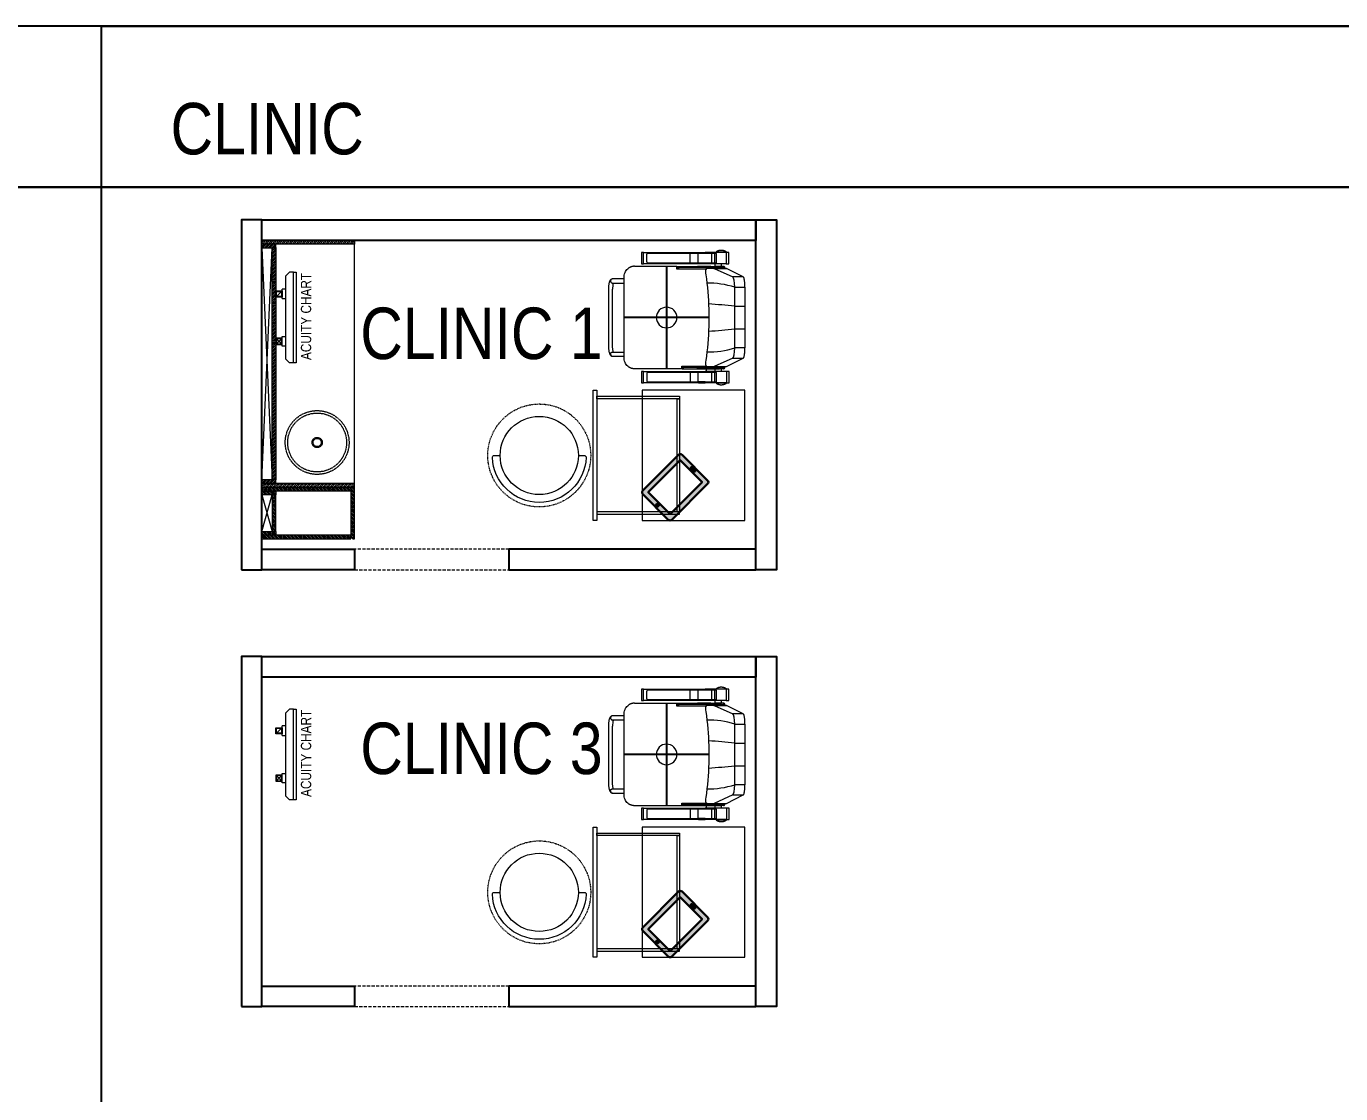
# Model space of a CAD drawing. Header units: millimetres. Extents: x 13313 to 49928, y -904178 to -893476.
# Drawn here: x 27607 to 33993, y -898661 to -893476 of the extents above; entities that cross this region are included whole.
import ezdxf

# ---------------------------------------------------------------- set-up
doc = ezdxf.new("R2010")
doc.units = ezdxf.units.MM
doc.header["$LTSCALE"] = 12
doc.header["$MEASUREMENT"] = 0
for name, pattern in [('a_p6_plan_L18$0$HIDDEN', [0.375, 0.25, -0.125]), ('DASHDOT2', [0.5, 0.25, -0.125, 0, -0.125]), ('HIDDEN', [0.375, 0.25, -0.125])]:
    doc.linetypes.add(name, pattern=pattern)
doc.layers.get('0').update_dxf_attribs({"lineweight": 25})
for name, color, linetype, lineweight in [('LK-EQPMT', 3, 'Continuous', 18), ('LK-FF&E WALL', 1, 'Continuous', 9), ('LK-FURNITURE', 13, 'Continuous', 9), ('LK-IT', 3, 'Continuous', 18), ('LK-PARTITION', 21, 'Continuous', 25), ('LK-PELMET', 5, 'a_p6_plan_L18$0$HIDDEN', 9), ('LK-TV SCREEN', 3, 'Continuous', 9), ('LN-ELEVATION-1', 81, 'Continuous', 13), ('LN-ELEVATION-2', 103, 'Continuous', 20), ('LN-ELEVATION-3', 125, 'a_p6_plan_L18$0$HIDDEN', 18), ('LN-ELEVATION-4', 145, 'Continuous', 13), ('LN-HATCH', 251, 'Continuous', 0)]:
    doc.layers.add(name, color=color, linetype=linetype, lineweight=lineweight)
doc.styles.add('LK TXT HEADER', font='Arial Narrow.ttf', dxfattribs={"height": 250})
doc.styles.get("Standard").update_dxf_attribs({"font": 'Arial Narrow.ttf'})

# ---------------------------------------------------------------- blocks, each defined once
blk = doc.blocks.new('dsg')
at = {"color": 0, "linetype": 'ByBlock', "lineweight": -2}
for radius in [155, 143, 25, 20]:
    blk.add_circle((11491.5, -171102.6), radius, dxfattribs=at)
blk = doc.blocks.new('CLINIC - CABINET SINK')
at = {"layer": 'LN-HATCH', "ltscale": 0.5}
h = blk.add_hatch(dxfattribs=at)
h.set_pattern_fill('ANSI31', color=256, scale=2)
h.set_pattern_definition([(45, (4052861.5004, 1708016.356), (-4.4901280605, 4.4901280605), [])])
h.paths.add_polyline_path([(-563.4, 157), (564.6, 157), (564.6, 175), (-563.4, 175)])
h.paths.add_polyline_path([(582.6, 225), (600.6, 225), (600.6, -225), (582.6, -225)])
h.paths.add_polyline_path([(564.6, 225), (582.6, 225), (582.6, 157), (564.6, 157)])
h.paths.add_polyline_path([(-581.4, 225), (-599.4, 225), (-599.4, -225), (-581.4, -225)])
h.paths.add_polyline_path([(-581.4, 225), (-563.4, 225), (-563.4, 157), (-581.4, 157)])
at = {"layer": 'LN-ELEVATION-1', "ltscale": 0.5}
for points in [[(-581.4, 225), (-599.4, 225), (-599.4, -225), (-581.4, -225)], [(-581.4, 225), (-563.4, 225), (-563.4, 157), (-581.4, 157)], [(564.6, 225), (582.6, 225), (582.6, 157), (564.6, 157)], [(582.6, 225), (600.6, 225), (600.6, -225), (582.6, -225)], [(-563.4, 157), (564.6, 157), (564.6, 175), (-563.4, 175)]]:
    blk.add_lwpolyline(points, close=True, dxfattribs=at)
at = {"layer": 'LN-ELEVATION-2', "ltscale": 0.5}
blk.add_line((582.6, -225), (-581.4, -225), dxfattribs=at)
at = {"layer": 'LN-HATCH', "ltscale": 0.5}
for p, q in [((564.6, 225), (-563.4, 175)), ((-563.4, 225), (564.6, 175))]:
    blk.add_line(p, q, dxfattribs=at)
at = {"layer": 'LN-ELEVATION-3', "xscale": -1, "rotation": 41.1558274151866}
blk.add_blockref('dsg', (-103569.3, 136346.7), dxfattribs=at)
blk = doc.blocks.new('CLINIC SCREEN')
at = {"layer": 'LK-EQPMT', "ltscale": 12}
for p, q in [((-220, -19.4), (-200.6, 0)), ((200.6, 0), (-200.6, 0)), ((-138.5, 0), (-138.5, 15.5)), ((-138.5, 15.5), (-92, 15.5)), ((-92, 15.5), (-92, 0)), ((92, 15.5), (92, 0)), ((92, 15.5), (138.5, 15.5)), ((138.5, 0), (138.5, 15.5)), ((220, -19.4), (200.6, 0)), ((-220, -38.8), (-220, -19.4)), ((220, -38.8), (220, -19.4))]:
    blk.add_line(p, q, dxfattribs=at)
at = {"layer": 'LK-EQPMT'}
for p, q in [((-103.1, 42.9), (-127.4, 18.6)), ((-127.4, 42.9), (-103.1, 18.6)), ((102.7, 42.9), (127, 18.6))]:
    blk.add_line(p, q, dxfattribs=at)
for points in [[(-130.4, 15.5), (-100.1, 15.5), (-100.1, 45.9), (-130.4, 45.9)], [(-127.4, 18.6), (-103.1, 18.6), (-103.1, 42.9), (-127.4, 42.9)], [(130, 15.5), (99.7, 15.5), (99.7, 45.9), (130, 45.9)], [(127, 18.6), (102.7, 18.6), (102.7, 42.9), (127, 42.9)]]:
    blk.add_lwpolyline(points, close=True, dxfattribs=at)
at = {"layer": 'LK-EQPMT', "ltscale": 12}
blk.add_lwpolyline([(-220, -51.7), (-220, -38.8), (220, -38.8), (220, -51.7)], close=True, dxfattribs=at)
at = {"layer": 'LK-EQPMT', "color": 0, "ltscale": 2, "insert": (5.2, -100.4), "char_height": 50, "attachment_point": 5}
blk.add_mtext_dynamic_manual_height_columns('ACUITY CHART', width=466.48, gutter_width=12.5, heights=[0], dxfattribs=at)
blk = doc.blocks.new('CLINIC - MOP CLOSET')
at = {"layer": 'LN-ELEVATION-1', "ltscale": 0.5}
for p, q in [((-106.4, 216), (-124.4, 216)), ((-124.4, 216), (-124.4, -216)), ((-106.4, 216), (-88.4, 216)), ((-106.4, 148), (-106.4, 216)), ((-106.4, -216), (-106.4, 216)), ((-88.4, 216), (-88.4, 148)), ((89.6, 216), (107.6, 216)), ((89.6, 148), (89.6, 216)), ((107.6, 216), (107.6, 148)), ((107.6, 216), (125.6, 216)), ((107.6, -216), (107.6, 216)), ((125.6, 216), (125.6, -216)), ((-88.4, 148), (-106.4, 148)), ((89.6, 166), (-88.4, 166)), ((-88.4, 166), (-88.4, 148)), ((-88.4, 148), (89.6, 148)), ((89.6, 148), (89.6, 166)), ((107.6, 148), (89.6, 148)), ((-124.4, -216), (-106.4, -216)), ((-115.4, -216), (-124.4, -225)), ((-124.4, -225), (-124.4, -234)), ((-124.4, -234), (125.6, -234)), ((125.6, -216), (-115.4, -216)), ((125.6, -216), (107.6, -216)), ((125.6, -234), (125.6, -216))]:
    blk.add_line(p, q, dxfattribs=at)
at = {"layer": 'LN-HATCH', "linetype": 'Continuous', "ltscale": 0.5}
for p, q in [((-124.4, 213.5), (-121.8, 216)), ((-124.4, 204.6), (-113, 216)), ((-124.4, 195.8), (-106.4, 213.8)), ((-124.4, 186.9), (-106.4, 204.9)), ((-124.4, 178.1), (-106.4, 196.1)), ((-106.4, 213.8), (-104.1, 216)), ((-106.4, 204.9), (-95.3, 216)), ((-106.4, 196.1), (-88.4, 214.1)), ((-106.4, 187.3), (-88.4, 205.3)), ((-106.4, 178.4), (-88.4, 196.4)), ((89.6, 215.3), (90.3, 216)), ((89.6, 206.5), (99.1, 216)), ((89.6, 197.7), (107.6, 215.7)), ((89.6, 188.8), (107.6, 206.8)), ((89.6, 180), (107.6, 198)), ((107.6, 215.7), (108, 216)), ((107.6, 206.8), (116.8, 216)), ((107.6, 198), (125.6, 216)), ((107.6, 189.1), (125.6, 207.1)), ((107.6, 180.3), (125.6, 198.3)), ((-124.4, 169.3), (-106.4, 187.3)), ((-124.4, 160.4), (-106.4, 178.4)), ((-124.4, 151.6), (-106.4, 169.6)), ((-124.4, 142.8), (-106.4, 160.8)), ((-124.4, 133.9), (-106.4, 151.9)), ((-124.4, 125.1), (-106.4, 143.1)), ((-124.4, 116.2), (-106.4, 134.2)), ((-106.4, 169.6), (-88.4, 187.6)), ((-106.4, 160.8), (-88.4, 178.8)), ((-106.4, 151.9), (-88.4, 169.9)), ((-101.4, 148), (-88.4, 161.1)), ((-92.6, 148), (-88.4, 152.2)), ((-88.4, 161.1), (-83.4, 166)), ((-88.4, 152.2), (-74.6, 166)), ((-83.8, 148), (-65.8, 166)), ((-74.9, 148), (-56.9, 166)), ((-66.1, 148), (-48.1, 166)), ((-57.2, 148), (-39.2, 166)), ((-48.4, 148), (-30.4, 166)), ((-39.6, 148), (-21.6, 166)), ((-30.7, 148), (-12.7, 166)), ((-21.9, 148), (-3.9, 166)), ((-13, 148), (5, 166)), ((-4.2, 148), (13.8, 166)), ((4.6, 148), (22.6, 166)), ((13.5, 148), (31.5, 166)), ((22.3, 148), (40.3, 166)), ((31.1, 148), (49.1, 166)), ((40, 148), (58, 166)), ((48.8, 148), (66.8, 166)), ((57.7, 148), (75.7, 166)), ((66.5, 148), (84.5, 166)), ((75.3, 148), (89.6, 162.3)), ((84.2, 148), (89.6, 153.5)), ((89.6, 171.1), (107.6, 189.1)), ((89.6, 162.3), (107.6, 180.3)), ((89.6, 153.5), (107.6, 171.5)), ((93, 148), (107.6, 162.6)), ((101.9, 148), (107.6, 153.8)), ((107.6, 171.5), (125.6, 189.5)), ((107.6, 162.6), (125.6, 180.6)), ((107.6, 153.8), (125.6, 171.8)), ((107.6, 144.9), (125.6, 162.9)), ((107.6, 136.1), (125.6, 154.1)), ((107.6, 127.3), (125.6, 145.3)), ((107.6, 118.4), (125.6, 136.4)), ((-124.4, 107.4), (-106.4, 125.4)), ((-124.4, 98.6), (-106.4, 116.6)), ((-124.4, 89.7), (-106.4, 107.7)), ((-124.4, 80.9), (-106.4, 98.9)), ((-124.4, 72), (-106.4, 90)), ((-124.4, 63.2), (-106.4, 81.2)), ((-124.4, 54.4), (-106.4, 72.4)), ((107.6, 109.6), (125.6, 127.6)), ((107.6, 100.7), (125.6, 118.7)), ((107.6, 91.9), (125.6, 109.9)), ((107.6, 83.1), (125.6, 101.1)), ((107.6, 74.2), (125.6, 92.2)), ((107.6, 65.4), (125.6, 83.4)), ((107.6, 56.6), (125.6, 74.6)), ((107.6, 47.7), (125.6, 65.7)), ((-124.4, 45.5), (-106.4, 63.5)), ((-124.4, 36.7), (-106.4, 54.7)), ((-124.4, 27.8), (-106.4, 45.8)), ((-124.4, 19), (-106.4, 37)), ((-124.4, 10.2), (-106.4, 28.2)), ((-124.4, 1.3), (-106.4, 19.3)), ((-124.4, -7.5), (-106.4, 10.5)), ((-124.4, -16.3), (-106.4, 1.7)), ((107.6, 38.9), (125.6, 56.9)), ((107.6, 30), (125.6, 48)), ((107.6, 21.2), (125.6, 39.2)), ((107.6, 12.4), (125.6, 30.4)), ((107.6, 3.5), (125.6, 21.5)), ((107.6, -5.3), (125.6, 12.7)), ((107.6, -14.2), (125.6, 3.8)), ((-124.4, -25.2), (-106.4, -7.2)), ((-124.4, -34), (-106.4, -16)), ((-124.4, -42.9), (-106.4, -24.9)), ((-124.4, -51.7), (-106.4, -33.7)), ((-124.4, -60.5), (-106.4, -42.5)), ((-124.4, -69.4), (-106.4, -51.4)), ((-124.4, -78.2), (-106.4, -60.2)), ((107.6, -23), (125.6, -5)), ((107.6, -31.8), (125.6, -13.8)), ((107.6, -40.7), (125.6, -22.7)), ((107.6, -49.5), (125.6, -31.5)), ((107.6, -58.4), (125.6, -40.4)), ((107.6, -67.2), (125.6, -49.2)), ((107.6, -76), (125.6, -58)), ((-124.4, -87.1), (-106.4, -69.1)), ((-124.4, -95.9), (-106.4, -77.9)), ((-124.4, -104.7), (-106.4, -86.7)), ((-124.4, -113.6), (-106.4, -95.6)), ((-124.4, -122.4), (-106.4, -104.4)), ((-124.4, -131.3), (-106.4, -113.3)), ((-124.4, -140.1), (-106.4, -122.1)), ((107.6, -84.9), (125.6, -66.9)), ((107.6, -93.7), (125.6, -75.7)), ((107.6, -102.5), (125.6, -84.5)), ((107.6, -111.4), (125.6, -93.4)), ((107.6, -120.2), (125.6, -102.2)), ((107.6, -129.1), (125.6, -111.1)), ((107.6, -137.9), (125.6, -119.9)), ((-124.4, -148.9), (-106.4, -130.9)), ((-124.4, -157.8), (-106.4, -139.8)), ((-124.4, -166.6), (-106.4, -148.6)), ((-124.4, -175.4), (-106.4, -157.4)), ((-124.4, -184.3), (-106.4, -166.3)), ((-124.4, -193.1), (-106.4, -175.1)), ((-124.4, -202), (-106.4, -184)), ((107.6, -146.7), (125.6, -128.7)), ((107.6, -155.6), (125.6, -137.6)), ((107.6, -164.4), (125.6, -146.4)), ((107.6, -173.3), (125.6, -155.3)), ((107.6, -182.1), (125.6, -164.1)), ((107.6, -190.9), (125.6, -172.9)), ((107.6, -199.8), (125.6, -181.8)), ((107.6, -208.6), (125.6, -190.6)), ((-124.4, -210.8), (-106.4, -192.8)), ((-124.4, -231.1), (-109.3, -216)), ((-120.7, -216), (-106.4, -201.6)), ((-118.5, -234), (-100.5, -216)), ((-111.9, -216), (-106.4, -210.5)), ((-109.6, -234), (-91.6, -216)), ((-100.8, -234), (-82.8, -216)), ((-91.9, -234), (-73.9, -216)), ((-83.1, -234), (-65.1, -216)), ((-74.3, -234), (-56.3, -216)), ((-65.4, -234), (-47.4, -216)), ((-56.6, -234), (-38.6, -216)), ((-47.8, -234), (-29.8, -216)), ((-38.9, -234), (-20.9, -216)), ((-30.1, -234), (-12.1, -216)), ((-21.2, -234), (-3.2, -216)), ((-12.4, -234), (5.6, -216)), ((-3.6, -234), (14.4, -216)), ((5.3, -234), (23.3, -216)), ((14.1, -234), (32.1, -216)), ((23, -234), (41, -216)), ((31.8, -234), (49.8, -216)), ((40.6, -234), (58.6, -216)), ((49.5, -234), (67.5, -216)), ((58.3, -234), (76.3, -216)), ((67.1, -234), (85.1, -216)), ((76, -234), (94, -216)), ((84.8, -234), (102.8, -216)), ((93.7, -234), (111.7, -216)), ((102.5, -234), (120.5, -216)), ((109.1, -216), (125.6, -199.5)), ((111.3, -234), (125.6, -219.7)), ((117.9, -216), (125.6, -208.3)), ((120.2, -234), (125.6, -228.5))]:
    blk.add_line(p, q, dxfattribs=at)
at = {"layer": 'LN-HATCH', "ltscale": 0.5}
for p, q in [((89.6, 216), (-88.4, 166)), ((-88.4, 216), (89.6, 166))]:
    blk.add_line(p, q, dxfattribs=at)
blk = doc.blocks.new('TRIAL SET CABINET 633x500')
at = {"layer": 'LN-ELEVATION-4', "true_color": 0xc7c8ca}
h = blk.add_hatch(color=9, dxfattribs=at)
h.dxf.hatch_style = 1
edge = h.paths.add_edge_path()
edge.add_line((-8.5, -982), (115.9, -857.5))
edge.add_arc((107.4, -849), 12, 315, 405)
edge.add_line((115.9, -840.5), (-58, -666.6))
edge.add_arc((-66.5, -675.1), 12, 45, 135)
edge.add_line((-75, -666.6), (-199.5, -791))
edge.add_arc((-191, -799.5), 12, 135, 225)
edge.add_line((-199.5, -808), (-25.5, -982))
edge.add_arc((-17, -973.5), 12, 225, 315)
h.paths.add_polyline_path([(-17, -955.1), (89, -849), (-66.5, -693.5), (-172.6, -799.5)], flags=16)
edge = h.paths.add_edge_path(flags=16)
edge.add_line((-138.3, -741.9), (-124.2, -727.8))
edge.add_arc((-121.3, -730.6), 4, 45, 135, ccw=False)
edge.add_arc((-121.3, -730.6), 4, -45, 45, ccw=False)
edge.add_line((-118.5, -733.4), (-132.6, -747.6))
edge.add_arc((-135.5, -744.7), 4, 225, 315, ccw=False)
edge.add_arc((-135.5, -744.7), 4, 135, 225, ccw=False)
edge = h.paths.add_edge_path(flags=16)
edge.add_arc((44.8, -910.9), 7, 0, 360)
at = {"layer": 'LN-ELEVATION-4', "lineweight": 0, "true_color": 0x939598}
h = blk.add_hatch(dxfattribs=at)
h.set_pattern_fill('ANSI31', color=252, scale=10, angle=405)
h.set_pattern_definition([(90, (-3772352.8758, -3684050.3276), (-1.25, 2e-16), [])])
edge = h.paths.add_edge_path()
edge.add_line((-138.3, -741.9), (-124.2, -727.8))
edge.add_arc((-121.3, -730.6), 4, 45, 135, ccw=False)
edge.add_arc((-121.3, -730.6), 4, -45, 45, ccw=False)
edge.add_line((-118.5, -733.4), (-132.6, -747.6))
edge.add_arc((-135.5, -744.7), 4, 225, 315, ccw=False)
edge.add_arc((-135.5, -744.7), 4, 135, 225, ccw=False)
edge = h.paths.add_edge_path()
edge.add_arc((44.8, -910.9), 7, 0, 360)
at = {"layer": 'LK-FURNITURE'}
blk.add_circle((0, 0), 50.1, dxfattribs=at)
at = {"layer": 'LN-ELEVATION-1'}
blk.add_lwpolyline([(119.4, -352.5), (119.4, -985.5), (-380.6, -985.5), (-380.6, -352.5)], close=True, dxfattribs=at)
at = {"layer": 'LN-ELEVATION-2', "color": 146, "true_color": 0x105689}
for points in [[(-63.5, -382.5), (-63.5, -394.5), (338.5, -394.5), (338.5, -382.5)], [(338.5, -352.5), (338.5, -985.5), (356.5, -985.5), (356.5, -352.5)], [(-63.5, -394.5), (-63.5, -943.5), (-51.5, -943.5), (-51.5, -394.5)], [(-63.5, -955.5), (-63.5, -943.5), (338.5, -943.5), (338.5, -955.5)]]:
    blk.add_lwpolyline(points, close=True, dxfattribs=at)
at = {"layer": 'LN-ELEVATION-4', "color": 18, "lineweight": 30, "true_color": 0x000000}
for points in [[(-8.5, -982), (115.9, -857.5, 0.414214), (115.9, -840.5), (-58, -666.6, 0.414214), (-75, -666.6), (-199.5, -791, 0.414214), (-199.5, -808), (-25.5, -982, 0.414214)], [(-138.3, -741.9), (-124.2, -727.8, -0.414214), (-118.5, -727.8), (-118.5, -727.8, -0.414214), (-118.5, -733.4), (-132.6, -747.6, -0.414214), (-138.3, -747.6), (-138.3, -747.6, -0.414214)]]:
    blk.add_lwpolyline(points, format="xyb", close=True, dxfattribs=at)
blk.add_lwpolyline([(-17, -955.1), (89, -849), (-66.5, -693.5), (-172.6, -799.5)], close=True, dxfattribs=at)
blk.add_circle((44.8, -910.9), 7, dxfattribs=at)
blk = doc.blocks.new('CHAIR UNIT')
at = {"layer": 'Defpoints', "linetype": 'HIDDEN'}
for p, q in [((0, 205.7), (0, -205.7)), ((-249, 0), (249, 0))]:
    blk.add_line(p, q, dxfattribs=at)
at = {"layer": 'LK-FURNITURE'}
for points in [[(-197, 372.7), (-237.8, 291.7), (-237.8, 231.2, 0.110434), (-238, 230.4), (-238, 199.5), (-238, 199.4)], [(238, 199.4), (238, 199.5), (238, 230.4, 0.107055), (237.8, 231.2), (237.8, 291.7), (197, 372.7)], [(236, 193.5, -0.026868), (242.5, 193.2), (242.5, 193.5), (242.5, 193.7), (242.4, 194.2), (242.4, 194.5), (242.3, 194.8), (242.3, 195), (242.2, 195.2), (242.2, 195.5), (242.1, 195.7), (242, 196), (242, 196.2), (241.9, 196.5), (241.7, 196.9), (241.5, 197.4), (241.3, 197.9), (241.2, 198.1), (240.9, 198.5), (240.8, 198.8), (240.6, 199), (240.3, 199.4), (240.2, 199.6), (240, 199.8), (239.9, 200), (239.7, 200.2), (239.5, 200.4), (239.4, 200.6), (239.2, 200.7), (239, 200.9), (238.8, 201.1), (238.4, 201.4), (238, 201.7)], [(249, 73.3, 0.004277), (236, 73.4), (236, 193.3)], [(-249, 48.3, -0.00446), (-236, 48.4), (-236, 48.4), (-236.4, 48.5), (-238.1, 49), (-240.7, 49.9), (-242.8, 50.7), (-244.4, 51.5), (-245.5, 52.3), (-245.3, 52.5), (-245.1, 52.6), (-244.8, 52.9), (-244.5, 53.3), (-244.4, 53.5), (-244.2, 53.7), (-244.1, 53.8), (-244, 54), (-243.9, 54.2), (-243.6, 54.6), (-243.5, 54.8), (-243.4, 55), (-243.3, 55.2), (-243.2, 55.4), (-243.1, 55.7), (-243.1, 55.9), (-243, 56.1), (-242.9, 56.3), (-242.8, 56.7), (-242.7, 57), (-242.7, 57.2), (-242.6, 57.4), (-242.6, 57.6), (-242.6, 57.9), (-242.5, 58.1), (-242.5, 58.5), (-242.5, 58.8), (-242.5, 59)]]:
    blk.add_lwpolyline(points, format="xyb", dxfattribs=at)
for points in [[(-237.8, 231.2), (-197, 322.4)], [(-147.2, 331.1), (-147.2, 380.6), (-151.5, 380.5), (-155.9, 380.4), (-160.1, 380.3), (-164.3, 380.1), (-168.3, 379.8), (-172.2, 379.4), (-175.9, 379), (-179.3, 378.5), (-182.5, 378), (-185.5, 377.5), (-188.1, 376.9), (-190.5, 376.2), (-192.5, 375.6), (-194.2, 374.9), (-195.5, 374.1), (-196.4, 373.4), (-197, 372.7), (-197, 322.4)], [(-147.2, 380.6), (147.2, 380.6)], [(147.2, 331.1), (-147.2, 331.1)], [(-54.8, 331.1), (-54.8, 380.6)], [(54.8, 331.1), (54.8, 380.6)], [(197, 322.4), (197, 372.7), (196.5, 373.4), (195.5, 374.1), (194.2, 374.9), (192.5, 375.6), (190.5, 376.2), (188.2, 376.9), (185.5, 377.5), (182.6, 378), (179.4, 378.5), (175.9, 379), (172.2, 379.4), (168.4, 379.8), (164.3, 380.1), (160.2, 380.3), (155.9, 380.4), (151.6, 380.5), (147.2, 380.6), (147.2, 331.1)], [(197, 322.4), (237.8, 231.2)], [(197, 321.2), (197, 321.7), (197, 321.9)], [(-316.5, 290.7), (-318.5, 290.7), (-318.8, 290.3), (-319.1, 289.9), (-319.3, 289.4), (-319.9, 288.6), (-320.1, 288.1), (-320.4, 287.7), (-320.9, 286.8), (-321.2, 286.4), (-321.4, 285.9), (-321.6, 285.5), (-321.8, 285), (-322.3, 284.1), (-322.5, 283.6), (-322.7, 283.2), (-322.9, 282.7), (-323.1, 282.2), (-323.3, 281.8), (-323.5, 281.3), (-323.8, 280.4), (-324, 279.9), (-324.1, 279.4), (-324.5, 278.4), (-324.6, 277.9), (-324.7, 277.5), (-324.9, 277), (-325, 276.5), (-325.2, 275.5), (-325.5, 274.5), (-325.6, 274), (-325.7, 273.5), (-325.9, 272), (-326.1, 270.5), (-326.1, 270), (-326.2, 269.5), (-326.2, 269), (-326.3, 268.5), (-326.3, 268), (-326.3, 267.5), (-326.3, 267), (-326.3, 266.5), (-326.4, 266), (-326.4, 265.4), (-326.3, 264.9), (-326.3, 264.4), (-326.3, 263.9), (-326.3, 262.9), (-326.2, 262.4), (-326.2, 261.9), (-326.1, 261.4), (-326.1, 260.9), (-325.9, 259.4), (-325.8, 258.9), (-325.7, 258.4), (-325.7, 257.9), (-325.6, 257.4), (-325.5, 256.9), (-325.4, 256.4), (-325.2, 255.9), (-325, 254.9), (-324.9, 254.4), (-324.7, 253.9), (-324.6, 253.4), (-324.5, 253), (-324, 251.5), (-323.8, 251), (-323.6, 250.5), (-323.5, 250.1), (-323.3, 249.6), (-323.1, 249.1), (-322.9, 248.7), (-322.7, 248.2), (-322.5, 247.7), (-322.3, 247.3), (-321.8, 246.4), (-321.6, 245.9), (-321.4, 245.5), (-321.2, 245), (-320.7, 244.1), (-320.4, 243.7), (-320.1, 243.2), (-319.9, 242.8), (-319.3, 242), (-319.1, 241.5), (-318.8, 241.1), (-318.5, 240.7), (-316.5, 240.7)], [(-318.5, 240.7), (-318.5, 290.7)], [(-261.5, 290.2), (-261.5, 303.2), (-316.5, 303.2), (-316.5, 290.2), (-261.5, 290.2), (-261.5, 187)], [(-316.5, 290.2), (-316.5, 187)], [(-248.5, 265.7), (-249.5, 266.7), (-261.5, 266.7)], [(-249.5, 234.7), (-249.5, 266.7)], [(-238, 277.2), (-242, 277.2), (-242, 283.1), (-242.2, 283.1), (-242.6, 283.1), (-242.8, 283), (-243, 283), (-243.1, 283), (-243.3, 283), (-243.5, 282.9), (-243.7, 282.9), (-244.1, 282.8), (-244.2, 282.7), (-244.4, 282.6), (-244.8, 282.5), (-244.9, 282.4), (-245.1, 282.3), (-245.3, 282.2), (-245.6, 282), (-245.8, 281.9), (-245.9, 281.8), (-246.1, 281.7), (-246.2, 281.5), (-246.4, 281.4), (-246.5, 281.3), (-246.6, 281.2), (-246.8, 281), (-246.9, 280.9), (-247, 280.7), (-247.1, 280.6), (-247.4, 280.3), (-247.5, 280.1), (-247.6, 280), (-247.7, 279.8), (-247.8, 279.6), (-247.9, 279.3), (-248.1, 278.9), (-248.2, 278.6), (-248.3, 278.4), (-248.3, 278.2), (-248.4, 278), (-248.4, 277.8), (-248.4, 277.6), (-248.4, 277.4), (-248.5, 277.3), (-248.5, 277.1), (-248.5, 276.9), (-248.5, 276.7)], [(-242.5, 257.7), (-242.5, 276.7), (-248.5, 276.7), (-248.5, 257.7)], [(-242.5, 249.3), (-242.5, 249.4), (-242.4, 249.6), (-242.2, 249.6), (-242, 249.6), (-242, 277.2), (-242.1, 277.2), (-242.1, 277.2), (-242.2, 277.1), (-242.2, 277.1), (-242.3, 277.1), (-242.3, 277), (-242.4, 277), (-242.4, 277), (-242.5, 276.9), (-242.5, 276.8), (-242.5, 276.8), (-242.5, 276.7), (-242.5, 276.7)], [(-238, 283.1), (-242, 283.1)], [(-238, 230.2), (-238, 230.4), (-238, 290.9), (-238, 291), (-238, 291.1), (-237.9, 291.2), (-237.9, 291.3), (-237.9, 291.4), (-237.9, 291.5), (-237.8, 291.6), (-237.8, 291.7)], [(238, 230.2), (238, 230.4), (238, 290.9), (238, 291), (238, 291.1), (238, 291.2), (238, 291.3), (237.9, 291.4), (237.9, 291.5), (237.9, 291.6), (237.8, 291.7)], [(248.5, 276.7), (248.5, 277.3), (248.4, 277.4), (248.4, 277.6), (248.4, 277.8), (248.4, 278), (248.3, 278.2), (248.1, 278.7), (248.1, 278.9), (247.9, 279.3), (247.9, 279.4), (247.8, 279.6), (247.7, 279.8), (247.6, 280), (247.5, 280.1), (247.4, 280.3), (247.1, 280.6), (247, 280.7), (246.9, 280.9), (246.8, 281), (246.6, 281.2), (246.5, 281.3), (246.1, 281.7), (245.9, 281.8), (245.8, 281.9), (245.6, 282), (245.3, 282.2), (245.1, 282.3), (244.9, 282.4), (244.8, 282.5), (244.4, 282.6), (244.2, 282.7), (244.1, 282.8), (243.9, 282.8), (243.7, 282.9), (243.5, 282.9), (243.3, 283), (243.1, 283), (242.9, 283), (242.8, 283), (242.6, 283.1), (242.2, 283.1), (242, 283.1), (242, 277.2), (238, 277.2)], [(242, 283.1), (238, 283.1)], [(242.5, 249.3), (242.4, 249.5), (242.4, 249.5), (242.4, 249.5), (242.4, 249.5), (242.2, 249.6), (242, 249.6), (242, 277.2), (242.1, 277.2), (242.1, 277.2), (242.2, 277.1), (242.2, 277.1), (242.3, 277.1), (242.3, 277), (242.4, 277), (242.4, 277), (242.5, 276.9), (242.5, 276.8), (242.5, 276.8), (242.5, 276.7), (242.5, 276.7)], [(242.5, 257.7), (242.5, 276.7), (248.5, 276.7), (248.5, 257.7)], [(261.5, 266.9), (249.5, 266.9), (248.5, 265.9)], [(249.5, 266.9), (249.5, 234.9)], [(316.5, 290.4), (316.5, 303.4), (261.5, 303.4), (261.5, 290.4), (316.5, 290.4), (316.5, 187.2)], [(261.5, 290.4), (261.5, 187.2)], [(316.5, 240.9), (318.5, 240.9), (318.8, 241.3), (319.1, 241.7), (319.6, 242.6), (320.1, 243.4), (320.7, 244.3), (320.9, 244.8), (321.2, 245.2), (321.4, 245.6), (321.6, 246.1), (321.8, 246.5), (322.1, 247), (322.3, 247.5), (322.5, 247.9), (322.7, 248.4), (322.9, 248.9), (323.1, 249.3), (323.3, 249.8), (323.5, 250.3), (323.8, 251.2), (324, 251.7), (324.1, 252.2), (324.5, 253.1), (324.6, 253.6), (324.9, 254.6), (325, 255.1), (325.2, 256.1), (325.4, 256.6), (325.5, 257.1), (325.6, 257.6), (325.7, 258.1), (325.7, 258.6), (325.8, 259.1), (326, 260.1), (326.1, 261.1), (326.1, 261.6), (326.2, 262.1), (326.3, 263.1), (326.3, 263.6), (326.3, 264.1), (326.3, 264.6), (326.3, 265.1), (326.4, 265.6), (326.4, 266.1), (326.3, 266.6), (326.3, 267.1), (326.3, 267.7), (326.3, 268.2), (326.3, 268.7), (326.2, 269.7), (326.1, 270.2), (326.1, 270.7), (326, 271.7), (325.8, 272.7), (325.7, 273.2), (325.7, 273.7), (325.5, 274.7), (325.4, 275.2), (325.2, 275.7), (325, 276.7), (324.9, 277.2), (324.7, 277.6), (324.6, 278.1), (324.5, 278.6), (324.1, 279.6), (324, 280.1), (323.8, 280.6), (323.5, 281.5), (323.3, 282), (322.9, 282.9), (322.7, 283.4), (322.3, 284.3), (321.8, 285.2), (321.6, 285.7), (321.4, 286.1), (321.2, 286.6), (320.9, 287), (320.7, 287.5), (320.1, 288.3), (319.9, 288.8), (319.6, 289.2), (319.3, 289.6), (319.1, 290), (318.8, 290.5), (318.5, 290.9), (316.5, 290.9)], [(318.5, 290.9), (318.5, 240.9)], [(-266.5, 187), (-266.5, 241.7), (-311.5, 241.7), (-311.5, 187)], [(-266.5, 233.8), (-311.5, 233.8)], [(-266.5, 219.8), (-311.5, 219.8)], [(-261.5, 234.7), (-249.5, 234.7), (-248.5, 235.7)], [(-248.5, 215.4), (-248.5, 209.6), (-242.5, 209.6), (-242.5, 215.4), (-248.5, 215.4), (-248.5, 235.9)], [(-248.5, 209.6), (-248.5, 149.4)], [(-238, 201.8), (-238.2, 201.6), (-238.4, 201.5), (-238.6, 201.3), (-238.8, 201.1), (-238.9, 200.9), (-239.1, 200.8), (-239.3, 200.6), (-239.5, 200.4), (-239.7, 200.2), (-239.8, 200), (-240, 199.8), (-240.2, 199.6), (-240.3, 199.4), (-240.5, 199.2), (-240.6, 199), (-240.9, 198.6), (-241.1, 198.1), (-241.2, 197.9), (-241.4, 197.7), (-241.5, 197.4), (-241.6, 197.2), (-241.7, 197), (-241.8, 196.7), (-241.9, 196.5), (-241.9, 196.2), (-242, 196), (-242.1, 195.8), (-242.2, 195.5), (-242.2, 195.3), (-242.3, 195), (-242.3, 194.8), (-242.4, 194.5), (-242.4, 194), (-242.5, 193.7), (-242.5, 193.2), (-242.5, 232.1), (-242.2, 236.1), (-241.2, 240.1), (-239.5, 243.8), (-238, 246)], [(-242.5, 235.9), (-242.5, 215.4)], [(-242.5, 222.6), (-242.4, 223), (-242.4, 223.1), (-242.4, 223.1), (-242.4, 223.1), (-242.2, 223.4), (-242, 223.6)], [(-242.5, 209.6), (-242.5, 149.4)], [(-236, 193.5), (-236.5, 193.5), (-237.1, 193.5), (-238.2, 193.5), (-238.7, 193.5), (-239.2, 193.5), (-239.8, 193.4), (-240.3, 193.4), (-241.4, 193.3), (-242, 193.3), (-242.5, 193.2), (-242.5, 59), (-242.2, 57), (-241.2, 54.8), (-239.8, 52.5), (-237.7, 50), (-236, 48.4), (-236, 193.4)], [(-242, 249.6), (-240.7, 249.6), (-239.3, 249.6), (-238, 249.5)], [(-238, 199.5), (-238, 199.4), (-238, 199.1), (-238, 198.6), (-237.9, 198.4), (-237.9, 197.9), (-237.8, 197.7), (-237.7, 197.2), (-237.7, 197), (-237.6, 196.7), (-237.6, 196.5), (-237.5, 196.3), (-237.4, 196), (-237.3, 195.8), (-237.2, 195.6), (-237.1, 195.4), (-237, 195.1), (-236.9, 194.9), (-236.8, 194.7), (-236.5, 194.1), (-236.3, 193.9), (-236.2, 193.7), (-236.1, 193.5), (-235.8, 193.1), (-235.5, 192.7), (-235.3, 192.6), (-235.1, 192.4), (-235, 192.2), (-234.8, 192), (-234.6, 191.9), (-234.2, 191.6), (-233.9, 191.3), (-233.5, 191), (-233.3, 190.9), (-233, 190.7), (-232.6, 190.5), (-232.4, 190.4), (-232, 190.2), (-231.7, 190.1), (-231.5, 190), (-231.1, 189.8), (-230.8, 189.8), (-230.6, 189.7), (-230.4, 189.7), (-230.1, 189.6), (-229.9, 189.5), (-229.7, 189.5), (-229.4, 189.5), (-228.9, 189.4), (-228.7, 189.4), (-228.5, 189.4), (-228.2, 189.4), (-228, 189.4), (-214.9, 189.4)], [(-214.9, 189.4), (-208.1, 190.4), (-187.4, 193.3), (-166.6, 195.9), (-145.8, 198.2), (-125, 200.2), (-104.2, 201.9), (-83.3, 203.3), (-62.4, 204.4), (-41.5, 205.2), (-20.6, 205.7), (0.3, 205.8), (21.2, 205.6), (42.1, 205.2), (63, 204.4), (83.9, 203.3), (104.8, 201.9), (125.6, 200.2), (146.5, 198.2), (167.2, 195.8), (188, 193.2), (208.7, 190.3), (214.9, 189.4)], [(214.9, 189.4), (228, 189.4), (228.3, 189.4), (228.5, 189.4), (228.7, 189.4), (229, 189.4), (229.5, 189.5), (229.7, 189.5), (229.9, 189.5), (230.6, 189.7), (230.9, 189.8), (231.1, 189.8), (231.3, 189.9), (231.6, 190), (231.8, 190.1), (232, 190.2), (232.2, 190.3), (232.4, 190.4), (232.7, 190.5), (233.1, 190.7), (233.3, 190.9), (233.5, 191), (233.9, 191.3), (234.3, 191.6), (234.6, 191.9), (234.8, 192), (235, 192.2), (235.2, 192.4), (235.3, 192.6), (235.5, 192.7), (235.8, 193.1), (236.1, 193.5), (236.4, 193.9), (236.5, 194.1), (236.6, 194.3), (236.9, 194.7), (237, 194.9), (237.1, 195.1), (237.2, 195.4), (237.3, 195.6), (237.4, 195.8), (237.5, 196), (237.5, 196.3), (237.6, 196.5), (237.7, 196.7), (237.8, 197.4), (237.9, 197.7), (237.9, 197.9), (238, 198.4), (238, 198.6), (238, 198.9), (238, 199.1), (238, 199.4), (238, 199.5)], [(238, 246.1), (238.5, 245.4), (240.2, 242.4), (241.5, 239.1), (242.2, 235.6), (242.5, 232.1), (242.5, 193.2), (242.5, 84), (242.2, 81.9), (241.2, 79.8), (239.7, 77.4), (237.7, 75), (236, 73.4), (236, 73.4), (236.4, 73.5), (238.1, 74), (240.7, 74.9), (242.8, 75.7), (244.4, 76.5), (245.5, 77.3), (245.3, 77.5), (245.1, 77.6), (244.8, 77.9), (244.5, 78.3), (244.4, 78.5), (244.2, 78.7), (244.1, 78.8), (243.9, 79.2), (243.8, 79.4), (243.6, 79.6), (243.5, 79.8), (243.4, 80), (243.3, 80.2), (243.2, 80.4), (243.1, 80.7), (243.1, 80.9), (243, 81.1), (242.9, 81.3), (242.8, 81.7), (242.7, 82), (242.7, 82.2), (242.6, 82.4), (242.6, 82.6), (242.6, 82.9), (242.5, 83.1), (242.5, 83.5), (242.5, 83.8), (242.5, 84)], [(238, 249.5), (239.3, 249.6), (242, 249.6)], [(242, 223.7), (242.2, 223.4), (242.4, 223.2), (242.5, 223), (242.5, 222.7)], [(242.5, 214.3), (242.5, 209.8), (248.5, 209.8), (248.5, 214.3), (242.5, 214.3), (242.5, 235.9)], [(242.5, 149.5), (242.5, 209.8)], [(248.5, 235.9), (249.5, 234.9), (261.5, 234.9)], [(248.5, 214.3), (248.5, 235.9)], [(248.5, 149.5), (248.5, 209.8)], [(261.5, 194), (248.5, 194)], [(311.5, 187.2), (311.5, 241.8), (266.5, 241.8), (266.5, 187.2)], [(311.5, 234), (266.5, 234)], [(311.5, 220), (266.5, 220)], [(-316.5, 155.2), (-316.5, 187), (-311.5, 187), (-311.5, 155.2)], [(-316.5, -111.8), (-316.5, 155.2), (-311.5, 155.2), (-311.5, -91.8), (-311.5, -92), (-311.5, -92.1), (-311.5, -92.3), (-311.5, -92.5), (-311.4, -92.7), (-311.4, -93), (-311.3, -93.2), (-311.3, -93.3), (-311.2, -93.6), (-311.1, -93.8), (-311, -93.9), (-310.9, -94.1), (-310.9, -94.3), (-310.6, -94.7), (-310.5, -94.8), (-310.4, -95), (-310.3, -95.1), (-310.1, -95.2), (-309.9, -95.5), (-309.8, -95.6), (-309.7, -95.7), (-309.2, -96), (-309.1, -96.1), (-309, -96.2), (-308.8, -96.2), (-308.5, -96.4), (-308.2, -96.5), (-308, -96.6), (-307.7, -96.7), (-307.5, -96.7), (-307.3, -96.7), (-307.2, -96.8), (-307, -96.8), (-306.8, -96.8), (-306.7, -96.8), (-306.5, -96.8), (-271.5, -96.8), (-271.3, -96.8), (-271.2, -96.8), (-271, -96.8), (-270.8, -96.8), (-270.5, -96.7), (-270.3, -96.7), (-270, -96.6), (-269.8, -96.5), (-269.7, -96.5), (-269.5, -96.4), (-269.2, -96.2), (-269.1, -96.2), (-268.9, -96.1), (-268.8, -96), (-268.6, -95.9), (-268.3, -95.7), (-268.2, -95.6), (-268.1, -95.5), (-267.8, -95.2), (-267.7, -95.1), (-267.6, -95), (-267.5, -94.8), (-267.4, -94.7), (-267.3, -94.5), (-267.2, -94.4), (-267.1, -94.1), (-267, -93.9), (-266.9, -93.6), (-266.8, -93.5), (-266.7, -93.3), (-266.7, -93.2), (-266.6, -93), (-266.6, -92.7), (-266.5, -92.5), (-266.5, -92.3), (-266.5, -92), (-266.5, -91.8), (-266.5, 155.2), (-261.5, 155.2), (-261.5, -111.8)], [(-266.5, 152.7), (-311.5, 152.7)], [(-266.5, 155.2), (-266.5, 187), (-261.5, 187), (-261.5, 155.2)], [(-248.5, 50.7), (-248.5, 52.8), (-248.5, 149.4), (-242.5, 149.4), (-242.5, 61.3)], [(248.5, 75.6), (248.5, 149.5), (242.5, 149.5), (242.5, 83.8)], [(261.5, 155.4), (261.5, 187.2), (266.5, 187.2), (266.5, 155.4)], [(316.5, 155.4), (316.5, -111.6), (261.5, -111.6), (261.5, -121.6), (316.5, -121.6), (316.5, -111.6)], [(261.5, -111.6), (261.5, 155.4), (266.5, 155.4), (266.5, -91.6), (266.5, -91.8), (266.5, -91.9), (266.5, -92.1), (266.5, -92.3), (266.6, -92.5), (266.6, -92.6), (266.6, -92.8), (266.7, -93.1), (266.8, -93.3), (266.8, -93.4), (266.9, -93.6), (267, -93.8), (267.1, -93.9), (267.1, -94.1), (267.2, -94.2), (267.3, -94.4), (267.4, -94.5), (267.5, -94.6), (267.6, -94.8), (267.7, -94.9), (267.8, -95), (268.1, -95.3), (268.2, -95.4), (268.3, -95.5), (268.6, -95.7), (268.8, -95.8), (268.9, -95.9), (269, -96), (269.4, -96.1), (269.8, -96.3), (270, -96.4), (270.3, -96.5), (270.5, -96.5), (270.6, -96.5), (270.8, -96.6), (271, -96.6), (271.2, -96.6), (271.5, -96.6), (306.5, -96.6), (306.7, -96.6), (306.8, -96.6), (307, -96.6), (307.2, -96.6), (307.3, -96.5), (307.5, -96.5), (307.7, -96.5), (308, -96.4), (308.2, -96.3), (308.3, -96.3), (308.6, -96.1), (308.8, -96), (308.9, -96), (309.1, -95.9), (309.2, -95.8), (309.4, -95.7), (309.7, -95.5), (309.8, -95.4), (309.9, -95.3), (310.1, -95), (310.3, -94.9), (310.4, -94.8), (310.6, -94.5), (310.7, -94.4), (310.8, -94.2), (310.9, -94.1), (310.9, -93.9), (311, -93.8), (311.1, -93.4), (311.2, -93.3), (311.3, -93.1), (311.4, -92.8), (311.4, -92.6), (311.4, -92.5), (311.5, -92.3), (311.5, -92.1), (311.5, -91.9), (311.5, -91.8), (311.5, -91.6), (311.5, 155.4)], [(311.5, 152.9), (266.5, 152.9)], [(-266.5, 115.3), (-311.5, 115.3)], [(246.5, 78.1), (246.2, 77.9), (245.5, 77.3)], [(248.5, 75.7), (248.7, 75.2), (248.7, 75), (248.8, 74.8), (248.8, 74.7), (248.9, 74.5), (249, 74), (249, 73.8), (249, 73.5), (249, 73.3), (249, -155.7)], [(311.5, 115.5), (266.5, 115.5)], [(-249, -155.7), (-249, 48.3), (-249, 48.5), (-249, 48.6), (-249, 48.8), (-249, 49), (-248.9, 49.2), (-248.9, 49.4), (-248.9, 49.6), (-248.8, 49.8), (-248.8, 49.9), (-248.7, 50.1), (-248.6, 50.5), (-248.4, 50.8), (-248.4, 51), (-248.3, 51.1), (-248.2, 51.3), (-248, 51.6), (-247.9, 51.8), (-247.8, 51.9), (-247.6, 52.1), (-247.5, 52.2), (-247.3, 52.5), (-247.1, 52.6), (-247, 52.7), (-246.9, 52.9), (-246.7, 53), (-246.6, 53.1), (-246.3, 52.9), (-245.5, 52.3)], [(-248.5, 52.8), (-246.9, 52.8)], [(-246.6, 53.1), (-246.2, 53.4), (-245.8, 53.7), (-245.5, 54), (-245.1, 54.4), (-245, 54.6), (-244.7, 54.9), (-244.5, 55.1), (-244.4, 55.3), (-244.2, 55.5), (-244.1, 55.7), (-244, 55.9), (-243.9, 56.1), (-243.6, 56.5), (-243.5, 56.8), (-243.4, 57), (-243.3, 57.2), (-243.2, 57.4), (-243.1, 57.9), (-242.9, 58.3), (-242.8, 58.8), (-242.7, 59), (-242.7, 59.2), (-242.6, 59.5), (-242.6, 59.7), (-242.6, 59.9), (-242.5, 60.2), (-242.5, 60.7), (-242.5, 60.9), (-242.5, 61.1)], [(-249, -155.7), (-249, -156.3), (-249, -156.8), (-249, -157.3), (-249, -157.9), (-248.9, -158.4), (-248.9, -159.5), (-248.8, -160), (-248.7, -161.1), (-248.7, -161.6), (-248.6, -162.1), (-248.5, -162.7), (-248.4, -163.7), (-248.3, -164.2), (-248.1, -165.3), (-248, -165.8), (-247.9, -166.3), (-247.7, -166.9), (-247.6, -167.4), (-247.5, -167.9), (-247.2, -168.9), (-246.9, -170), (-246.8, -170.5), (-246.4, -171.5), (-246.3, -172), (-246.1, -172.5), (-245.9, -173), (-245.7, -173.5), (-245.5, -174), (-245.3, -174.5), (-244.7, -176), (-244.5, -176.5), (-243.8, -177.9), (-243.1, -179.3), (-242.6, -180.3), (-242.3, -180.7), (-242, -181.2), (-241.7, -181.7), (-241.2, -182.6), (-240.9, -183)], [(-199, -205.7), (-199, -205.7), (-205.8, -205.3), (-212.4, -203.9), (-218.3, -201.8), (-224, -199), (-228.7, -196), (-233, -192.4), (-236.9, -188.4), (-240.9, -183), (-240.9, -183.1), (-240.9, -183.1)], [(249, -155.7), (249, -156.3), (249, -156.8), (249, -157.3), (248.9, -157.9), (248.9, -158.4), (248.9, -159.5), (248.8, -160), (248.8, -160.5), (248.7, -161.1), (248.7, -161.6), (248.6, -162.1), (248.5, -162.7), (248.4, -163.7), (248.3, -164.2), (248.2, -164.8), (248.1, -165.3), (248, -165.8), (247.9, -166.3), (247.7, -166.9), (247.6, -167.4), (247.5, -167.9), (247.2, -168.9), (246.9, -170), (246.8, -170.5), (246.4, -171.5), (246.3, -172), (246.1, -172.5), (245.9, -173), (245.7, -173.5), (245.5, -174), (245.3, -174.5), (245.1, -175), (244.7, -176), (244.5, -176.5), (244, -177.4), (243.8, -177.9), (243.6, -178.4), (243.1, -179.3), (242.8, -179.8), (242, -181.2), (241.7, -181.7), (241.2, -182.6), (240.9, -183), (236.9, -188.4), (233, -192.4), (228.7, -196), (224, -199), (218.3, -201.8), (212.4, -203.9), (205.8, -205.3), (199, -205.7), (199, -205.7)], [(199, -205.7), (-199, -205.7)], [(-187.5, -205.7), (-187.5, -262.7), (-187.4, -264.6), (-186.9, -266.5), (-186.2, -268.2), (-185.3, -269.8), (-184.3, -271.2), (-183, -272.5), (-181.5, -273.7), (-179.7, -274.9), (-177.6, -276.1), (-175, -277.2), (-172, -278.2), (-169, -279.1), (-165.8, -279.8), (-162.6, -280.5), (-159.2, -281), (-155.7, -281.4), (-152.2, -281.8), (-148.5, -282.1), (-144.8, -282.3), (-141.1, -282.4), (-137.5, -282.4), (137.5, -282.4), (139.5, -282.4), (143.2, -282.3), (146.9, -282.2), (150.6, -281.9), (154.2, -281.6), (157.6, -281.2), (161, -280.7), (164.3, -280.1), (167.4, -279.5), (170.3, -278.7), (173.2, -277.8), (175.9, -276.8), (178.6, -275.6), (180.7, -274.3), (182.4, -273), (183.8, -271.7), (185, -270.2), (186, -268.6), (186.8, -266.9), (187.3, -265.1), (187.5, -263.3), (187.5, -262.7), (187.5, -205.7)], [(-177.5, -272.4), (-177.3, -272.4), (-176.8, -272.4), (-176.3, -272.4), (-176.1, -272.3), (-175.8, -272.3), (-175.6, -272.3), (-175.4, -272.2), (-175.1, -272.2), (-174.9, -272.1), (-174.4, -272), (-174.2, -271.9), (-174, -271.8), (-173.8, -271.7), (-173.3, -271.6), (-173.1, -271.5), (-172.5, -271.1), (-172.3, -271), (-171.9, -270.8), (-171.5, -270.5), (-171.1, -270.2), (-170.9, -270), (-170.8, -269.9), (-170.4, -269.6), (-170.1, -269.2), (-169.9, -269), (-169.6, -268.7), (-169.5, -268.5), (-169.3, -268.3), (-169.2, -268.1), (-169.1, -267.9), (-168.9, -267.7), (-168.7, -267.3), (-168.5, -266.9), (-168.4, -266.6), (-168.3, -266.4), (-168.2, -266.2), (-168.1, -266), (-168, -265.8), (-167.9, -265.3), (-167.8, -265.1), (-167.8, -264.8), (-167.7, -264.6), (-167.7, -264.4), (-167.6, -264.1), (-167.6, -263.9), (-167.6, -263.7), (-167.5, -263), (-167.5, -262.7), (-167.5, -205.7)], [(177.5, -272.4), (177.3, -272.4), (176.8, -272.4), (176.3, -272.4), (176.1, -272.3), (175.8, -272.3), (175.6, -272.3), (175.4, -272.2), (175.1, -272.2), (174.9, -272.1), (174.4, -272), (174.2, -271.9), (174, -271.8), (173.8, -271.7), (173.3, -271.6), (173.1, -271.5), (172.9, -271.4), (172.7, -271.2), (172.5, -271.1), (172.3, -271), (171.9, -270.8), (171.7, -270.6), (171.5, -270.5), (171.3, -270.3), (171.1, -270.2), (170.9, -270), (170.8, -269.9), (170.4, -269.6), (169.9, -269), (169.8, -268.9), (169.6, -268.7), (169.5, -268.5), (169.3, -268.3), (169.2, -268.1), (169.1, -267.9), (168.9, -267.7), (168.7, -267.3), (168.5, -266.9), (168.4, -266.6), (168.3, -266.4), (168.2, -266.2), (168.1, -266), (168, -265.8), (167.9, -265.5), (167.8, -265.1), (167.8, -264.8), (167.7, -264.6), (167.7, -264.4), (167.6, -264.1), (167.6, -263.9), (167.6, -263.7), (167.5, -263), (167.5, -262.7), (167.5, -205.7)], [(-187.5, -262.7), (-187.5, -263.2), (-187.4, -263.7), (-187.4, -264.1), (-187.3, -264.4), (-187.3, -264.6), (-187.2, -264.8), (-187.2, -265.1), (-187.1, -265.3), (-187, -265.8), (-186.9, -266), (-186.8, -266.2), (-186.7, -266.4), (-186.6, -266.6), (-186.5, -266.9), (-186.3, -267.3), (-186.1, -267.7), (-185.9, -267.9), (-185.8, -268.1), (-185.7, -268.3), (-185.5, -268.5), (-185.4, -268.7), (-185.1, -269), (-184.9, -269.2), (-184.6, -269.6), (-184.2, -269.9), (-183.9, -270.2), (-183.7, -270.3), (-183.5, -270.5), (-183.1, -270.8), (-182.7, -271), (-182.5, -271.1), (-181.9, -271.5), (-181.7, -271.6), (-181.2, -271.7), (-181, -271.8), (-180.8, -271.9), (-180.5, -272), (-180.1, -272.1), (-179.9, -272.2), (-179.6, -272.2), (-179.4, -272.3), (-179.2, -272.3), (-178.9, -272.3), (-178.7, -272.4), (-178.2, -272.4), (-177.7, -272.4), (-177.5, -272.4)], [(167.5, -258.6), (166.8, -258.9), (165.4, -259.4), (163.6, -259.8), (161.5, -260.3), (159.2, -260.7), (156.7, -261.1), (153.9, -261.5), (150.9, -261.8), (147.8, -262.1), (144.6, -262.3), (141.3, -262.4), (138.1, -262.4), (137.5, -262.4), (-137.5, -262.4)], [(177.5, -272.4), (177.7, -272.4), (178.2, -272.4), (178.7, -272.4), (178.9, -272.3), (179.2, -272.3), (179.4, -272.3), (179.6, -272.2), (179.9, -272.2), (180.1, -272.1), (180.5, -272), (180.8, -271.9), (181, -271.8), (181.2, -271.7), (181.7, -271.6), (181.9, -271.5), (182.5, -271.1), (182.7, -271), (182.9, -270.9), (183.1, -270.8), (183.3, -270.6), (183.5, -270.5), (183.7, -270.3), (183.9, -270.2), (184.2, -269.9), (184.6, -269.6), (184.9, -269.2), (185.1, -269), (185.2, -268.9), (185.4, -268.7), (185.7, -268.3), (185.8, -268.1), (185.9, -267.9), (186.1, -267.7), (186.3, -267.3), (186.5, -266.9), (186.6, -266.6), (186.7, -266.4), (186.8, -266.2), (187, -265.8), (187.1, -265.3), (187.2, -265.1), (187.2, -264.8), (187.3, -264.6), (187.3, -264.4), (187.4, -264.1), (187.4, -263.9), (187.5, -263.4), (187.5, -263.2), (187.5, -262.7)]]:
    blk.add_lwpolyline(points, dxfattribs=at)
for points in [[(-248.5, 235.9), (-242.5, 235.9), (-242.5, 257.7), (-248.5, 257.7)], [(248.5, 257.7), (242.5, 257.7), (242.5, 235.9), (248.5, 235.9)], [(316.5, 187.2), (311.5, 187.2), (311.5, 155.4), (316.5, 155.4)], [(-261.5, -111.8), (-316.5, -111.8), (-316.5, -121.8), (-261.5, -121.8)]]:
    blk.add_lwpolyline(points, close=True, dxfattribs=at)
for centre, radius, start, end in [((247.3, 203.6), 414.6, 162.09226, 181.07623), ((4674.9, -167.5), 4755.9, 173.98215, 175.51689), ((-4674.9, -167.5), 4755.9, 4.48311, 6.01785), ((-247.3, 203.6), 414.6, 358.92377, 17.90774), ((-140.4, -164.1), 98.4, 253.9957, 271.67702)]:
    blk.add_arc(centre, radius, start, end, dxfattribs=at)
for points in [[(-147.2, 331.1), (-173.1, 331.1), (-194.7, 327.3), (-197, 322.4)], [(197, 322.4), (194.8, 327.3), (173.2, 331.1), (147.2, 331.1)]]:
    blk.add_open_spline(points, degree=3, dxfattribs=at)
blk = doc.blocks.new('DOCTOR STOOL')
at = {"layer": 'LN-ELEVATION-1', "ltscale": 100}
blk.add_lwpolyline([(228, 37.8), (228, 9.1, -0.426474), (218.5, 0, -0.959166), (218.5, 455.6, -0.426474), (228, 446.5), (228, 417.8)], format="xyb", dxfattribs=at)
at = {"layer": 'LN-ELEVATION-1', "linetype": 'DASHDOT2'}
blk.add_circle((228, 227.8), 250, dxfattribs=at)
at = {"layer": 'LN-ELEVATION-1', "ltscale": 100}
blk.add_circle((228, 227.8), 190, dxfattribs=at)

msp = doc.modelspace()

# ---------------------------------------------------------------- linework, layer by layer
for points in [[(13313, -894256.8), (42748.9, -894256.8), (42748.9, -893475.7), (13313, -893475.7)], [(20492.3, -894256.8), (49928.2, -894256.8), (49928.2, -893475.7), (20492.3, -893475.7)], [(27973.5, -893475.7), (35569.5, -893475.7), (35569.5, -894256.8), (27973.5, -894256.8)], [(27973.5, -894256.8), (20794.2, -894256.8), (20794.2, -904178.5), (27973.5, -904178.5)], [(27973.5, -894256.8), (35569.5, -894256.8), (35569.5, -904178.5), (27973.5, -904178.5)]]:
    msp.add_lwpolyline(points, close=True)
at = {"layer": 'LK-PARTITION'}
for points in [[(28652.5, -896115.6), (28752.5, -896115.6), (28752.5, -894415.6), (28652.5, -894415.6)], [(28752.5, -894415.6), (31152.5, -894415.6), (31152.5, -894515.6), (28752.5, -894515.6)], [(31152.5, -894415.6), (31252.5, -894415.6), (31252.5, -896115.6), (31152.5, -896115.6)], [(29202.5, -896115.6), (28752.5, -896115.6), (28752.5, -896015.6), (29202.5, -896015.6)], [(29952.5, -896115.6), (31152.5, -896115.6), (31152.5, -896015.6), (29952.5, -896015.6)], [(28652.5, -898237.9), (28752.5, -898237.9), (28752.5, -896537.9), (28652.5, -896537.9)], [(28752.5, -896537.9), (31152.5, -896537.9), (31152.5, -896637.9), (28752.5, -896637.9)], [(31152.5, -896537.9), (31252.5, -896537.9), (31252.5, -898237.9), (31152.5, -898237.9)], [(29202.5, -898237.9), (28752.5, -898237.9), (28752.5, -898137.9), (29202.5, -898137.9)], [(29952.5, -898237.9), (31152.5, -898237.9), (31152.5, -898137.9), (29952.5, -898137.9)]]:
    msp.add_lwpolyline(points, close=True, dxfattribs=at)
at = {"layer": 'LK-PELMET', "ltscale": 5}
for points in [[(29202.5, -896115.6), (29952.5, -896115.6), (29952.5, -896015.6), (29202.5, -896015.6)], [(29202.5, -898237.9), (29952.5, -898237.9), (29952.5, -898137.9), (29202.5, -898137.9)]]:
    msp.add_lwpolyline(points, close=True, dxfattribs=at)

# ---------------------------------------------------------------- block references
at = {"layer": 'LK-FF&E WALL', "xscale": -1, "rotation": 90}
msp.add_blockref('CLINIC - CABINET SINK', (28977.5, -895114.9), dxfattribs=at)
at = {"layer": 'LK-FF&E WALL', "rotation": 90}
msp.add_blockref('CLINIC - MOP CLOSET', (28968.5, -895841.2), dxfattribs=at)
at = {"layer": 'LK-FURNITURE', "rotation": 270}
for p in [(30718.1, -894890.6), (30718.1, -897012.9)]:
    msp.add_blockref('CHAIR UNIT', p, dxfattribs=at)
at = {"layer": 'LK-IT', "rotation": 90.00000000000006}
for p in [(28866.4, -894890.6), (28866.4, -897012.9)]:
    msp.add_blockref('CLINIC SCREEN', p, dxfattribs=at)
at = {"layer": 'LK-TV SCREEN', "xscale": -1}
for p in [(30718.1, -894890.6), (30718.1, -897012.9)]:
    msp.add_blockref('TRIAL SET CABINET 633x500', p, dxfattribs=at)
at = {"layer": 'LK-TV SCREEN', "rotation": 90}
for p in [(30327.3, -895788.5), (30327.3, -897910.8)]:
    msp.add_blockref('DOCTOR STOOL', p, dxfattribs=at)

# ---------------------------------------------------------------- texts
at = {"style": 'LK TXT HEADER'}
for s, p in [('CLINIC', (28308.3, -894097.9)), ('CLINIC 1', (29230, -895092.2)), ('CLINIC 3', (29230, -897108.2))]:
    msp.add_text(s, height=250, dxfattribs=at).set_placement(p)

doc.saveas('drawing.dxf')
